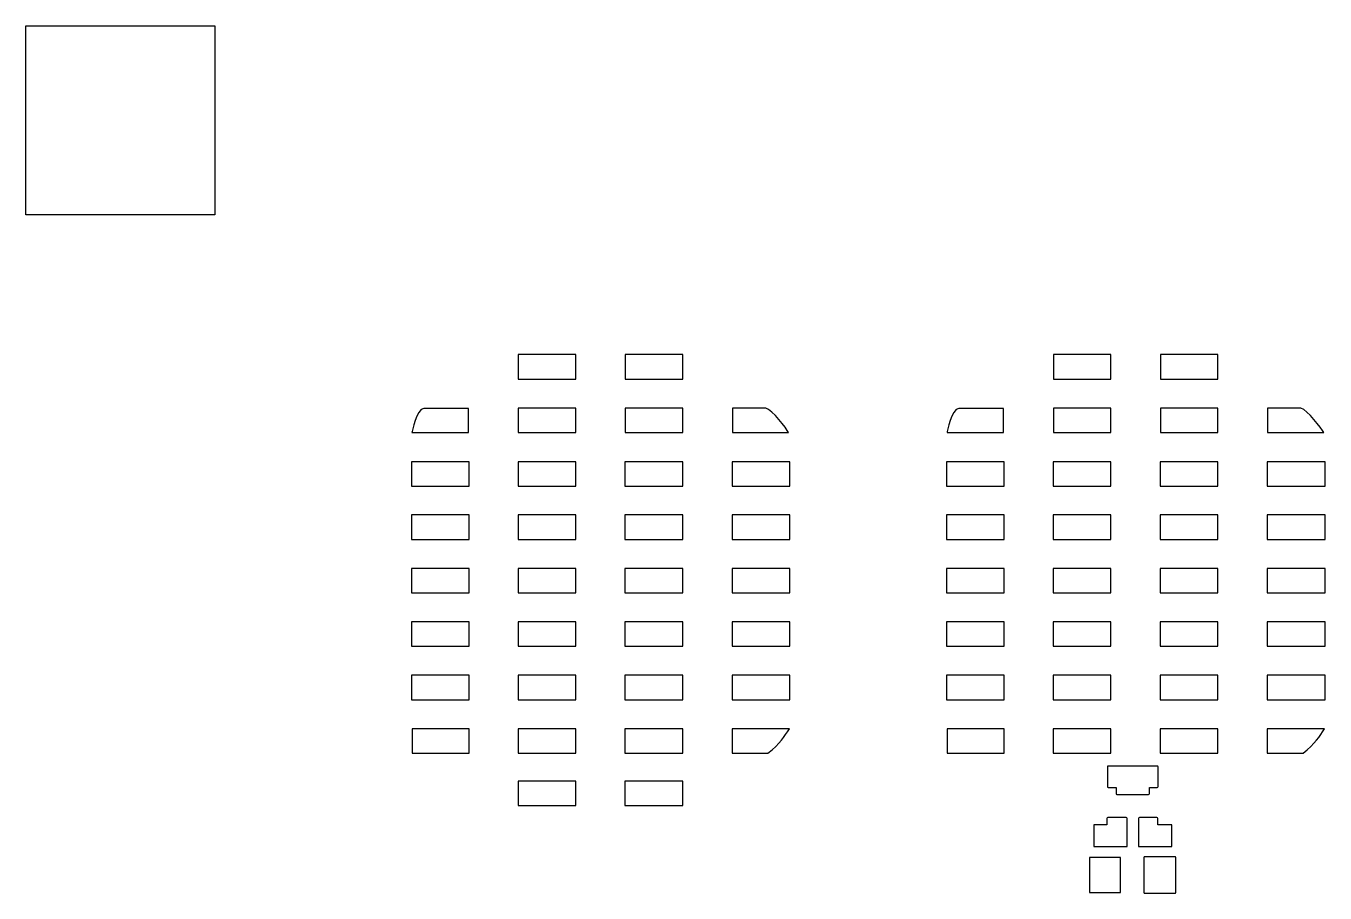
# Model space of a CAD drawing. Extents: x 45.9 to 97, y 112.7 to 146.7.
import ezdxf

# ---------------------------------------------------------------- set-up
doc = ezdxf.new("R2010")
doc.units = 0
doc.layers.add('Layer_1', color=7, linetype='CONTINUOUS')

msp = doc.modelspace()

# ---------------------------------------------------------------- linework, layer by layer
at = {"layer": 'Layer_1', "color": 7}
for points in [[(45.930656, 146.730022), (53.355656, 146.730022), (53.355656, 139.305023), (45.930656, 139.305023)], [(65.281093, 132.846063), (67.540474, 132.846063), (67.540474, 133.813563), (65.281093, 133.813563)], [(69.487645, 132.846063), (71.747026, 132.846063), (71.747026, 133.813563), (69.487645, 133.813563)], [(86.315467, 132.84606), (88.57485, 132.84606), (88.57485, 133.81356), (86.315467, 133.81356)], [(90.522015, 132.84606), (92.781398, 132.84606), (92.781398, 133.81356), (90.522015, 133.81356)], [(65.281093, 130.746871), (67.540474, 130.746871), (67.540474, 131.714371), (65.281093, 131.714371)], [(69.487645, 130.746871), (71.747026, 130.746871), (71.747026, 131.714371), (69.487645, 131.714371)], [(86.315467, 130.746862), (88.57485, 130.746862), (88.57485, 131.714362), (86.315467, 131.714362)], [(90.522015, 130.746862), (92.781398, 130.746862), (92.781398, 131.714362), (90.522015, 131.714362)], [(61.104452, 130.75772)], [(82.138823, 130.757715)], [(61.078979, 128.646836), (63.351123, 128.646836), (63.351123, 129.604959), (61.078979, 129.604959)], [(65.274712, 128.646836), (67.546855, 128.646836), (67.546855, 129.604959), (65.274712, 129.604959)], [(69.474029, 128.646836), (71.746172, 128.646836), (71.746172, 129.604959), (69.474029, 129.604959)], [(73.688251, 128.646836), (75.960395, 128.646836), (75.960395, 129.604959), (73.688251, 129.604959)], [(82.113353, 128.646833), (84.3855, 128.646833), (84.3855, 129.60495), (82.113353, 129.60495)], [(86.309085, 128.646833), (88.581232, 128.646833), (88.581232, 129.60495), (86.309085, 129.60495)], [(90.508403, 128.646833), (92.78055, 128.646833), (92.78055, 129.60495), (90.508403, 129.60495)], [(94.722622, 128.646833), (96.99477, 128.646833), (96.99477, 129.60495), (94.722622, 129.60495)], [(61.078979, 126.551297), (63.351123, 126.551297), (63.351123, 127.509421), (61.078979, 127.509421)], [(65.274712, 126.551297), (67.546855, 126.551297), (67.546855, 127.509421), (65.274712, 127.509421)], [(69.474029, 126.551297), (71.746172, 126.551297), (71.746172, 127.509421), (69.474029, 127.509421)], [(73.688251, 126.551297), (75.960395, 126.551297), (75.960395, 127.509421), (73.688251, 127.509421)], [(82.113353, 126.551288), (84.3855, 126.551288), (84.3855, 127.509412), (82.113353, 127.509412)], [(86.309085, 126.551288), (88.581232, 126.551288), (88.581232, 127.509412), (86.309085, 127.509412)], [(90.508403, 126.551288), (92.78055, 126.551288), (92.78055, 127.509412), (90.508403, 127.509412)], [(94.722622, 126.551288), (96.99477, 126.551288), (96.99477, 127.509412), (94.722622, 127.509412)], [(61.078979, 124.444185), (63.351123, 124.444185), (63.351123, 125.402309), (61.078979, 125.402309)], [(65.274712, 124.444185), (67.546855, 124.444185), (67.546855, 125.402309), (65.274712, 125.402309)], [(69.474029, 124.444185), (71.746172, 124.444185), (71.746172, 125.402309), (69.474029, 125.402309)], [(73.688251, 124.444185), (75.960395, 124.444185), (75.960395, 125.402309), (73.688251, 125.402309)], [(82.113353, 124.444177), (84.3855, 124.444177), (84.3855, 125.402302), (82.113353, 125.402302)], [(86.309085, 124.444177), (88.581232, 124.444177), (88.581232, 125.402302), (86.309085, 125.402302)], [(90.508403, 124.444177), (92.78055, 124.444177), (92.78055, 125.402302), (90.508403, 125.402302)], [(94.722622, 124.444177), (96.99477, 124.444177), (96.99477, 125.402302), (94.722622, 125.402302)], [(61.078979, 122.354432), (63.351123, 122.354432), (63.351123, 123.312555), (61.078979, 123.312555)], [(65.274712, 122.354432), (67.546855, 122.354432), (67.546855, 123.312555), (65.274712, 123.312555)], [(69.474029, 122.354432), (71.746172, 122.354432), (71.746172, 123.312555), (69.474029, 123.312555)], [(73.688251, 122.354432), (75.960395, 122.354432), (75.960395, 123.312555), (73.688251, 123.312555)], [(82.113353, 122.354422), (84.3855, 122.354422), (84.3855, 123.312547), (82.113353, 123.312547)], [(86.309085, 122.354422), (88.581232, 122.354422), (88.581232, 123.312547), (86.309085, 123.312547)], [(90.508403, 122.354422), (92.78055, 122.354422), (92.78055, 123.312547), (90.508403, 123.312547)], [(94.722622, 122.354422), (96.99477, 122.354422), (96.99477, 123.312547), (94.722622, 123.312547)], [(61.078979, 120.249336), (63.351123, 120.249336), (63.351123, 121.20746), (61.078979, 121.20746)], [(65.274712, 120.249336), (67.546855, 120.249336), (67.546855, 121.20746), (65.274712, 121.20746)], [(69.474029, 120.249336), (71.746172, 120.249336), (71.746172, 121.20746), (69.474029, 121.20746)], [(73.688251, 120.249336), (75.960395, 120.249336), (75.960395, 121.20746), (73.688251, 121.20746)], [(82.113353, 120.24933), (84.3855, 120.24933), (84.3855, 121.207455), (82.113353, 121.207455)], [(86.309085, 120.24933), (88.581232, 120.24933), (88.581232, 121.207455), (86.309085, 121.207455)], [(90.508403, 120.24933), (92.78055, 120.24933), (92.78055, 121.207455), (90.508403, 121.207455)], [(94.722622, 120.24933), (96.99477, 120.24933), (96.99477, 121.207455), (94.722622, 121.207455)], [(61.1061, 118.142224), (63.351123, 118.142224), (63.351123, 119.100347), (61.1061, 119.100347)], [(65.274712, 118.142224), (67.546855, 118.142224), (67.546855, 119.100347), (65.274712, 119.100347)], [(69.474029, 118.142224), (71.746172, 118.142224), (71.746172, 119.100347), (69.474029, 119.100347)], [(82.140473, 118.14222), (84.3855, 118.14222), (84.3855, 119.100338), (82.140473, 119.100338)], [(86.309085, 118.14222), (88.581232, 118.14222), (88.581232, 119.100338), (86.309085, 119.100338)], [(90.508403, 118.14222), (92.78055, 118.14222), (92.78055, 119.100338), (90.508403, 119.100338)], [(65.274712, 116.086398), (67.546855, 116.086398), (67.546855, 117.044522), (65.274712, 117.044522)], [(69.474029, 116.086398), (71.746172, 116.086398), (71.746172, 117.044522), (69.474029, 117.044522)], [(87.742335, 114.044115), (87.742335, 112.677413), (88.953757, 112.677413), (88.953757, 114.044115)], [(89.892728, 114.069015)]]:
    msp.add_lwpolyline(points, close=True, dxfattribs=at)
for points in [[(61.104451, 130.75772), (63.320439, 130.75772), (63.320439, 131.698098), (61.570934, 131.698098)], [(75.01106, 131.714371), (73.696832, 131.714371), (73.696832, 130.746871)], [(82.138823, 130.757715), (84.35481, 130.757715), (84.35481, 131.698095), (82.605308, 131.698095)], [(96.045435, 131.714362), (94.731203, 131.714362), (94.731202, 130.746862)], [(73.696832, 130.746871), (75.910187, 130.746871)], [(94.731202, 130.746862), (96.944565, 130.746862)], [(75.938698, 119.100347), (73.688251, 119.100347), (73.688251, 118.142224)], [(96.973073, 119.100338), (94.722622, 119.100338), (94.722622, 118.14222)], [(73.688251, 118.142224), (75.098306, 118.142224)], [(94.722622, 118.14222), (96.132682, 118.14222)], [(88.440472, 117.606607), (88.440472, 116.83689)], [(90.40041, 117.641482), (88.475347, 117.641482)], [(90.435285, 116.83689), (90.435285, 117.606607)], [(88.475347, 116.802015), (88.77882, 116.802015), (88.77882, 116.56017)], [(88.813695, 116.525295), (90.062062, 116.525295)], [(90.096937, 116.56017), (90.096937, 116.802015), (90.40041, 116.802015)], [(88.416953, 115.574138), (88.416953, 115.32705), (87.909083, 115.32705), (87.909083, 114.485835), (89.214045, 114.485835), (89.214045, 115.23114), (89.213295, 115.23114), (89.213295, 115.574138)], [(88.453163, 115.615238), (88.453403, 115.615238)], [(89.172195, 115.615238), (88.457662, 115.615238)], [(89.658637, 115.574152), (89.658637, 115.231155), (89.658637, 115.156755), (89.658637, 114.482767), (90.96864, 114.482767), (90.96864, 115.32513), (90.42618, 115.32513), (90.42618, 115.574168)], [(89.69643, 115.617968), (89.696587, 115.617953)], [(90.38238, 115.617968), (89.70243, 115.617968)], [(91.110113, 114.069015), (89.897227, 114.069015)], [(91.135613, 112.676812), (91.135613, 114.043515)], [(89.897227, 112.651313), (91.110113, 112.651313)]]:
    msp.add_lwpolyline(points, dxfattribs=at)
for points in [[(61.570934, 131.698098), (61.269446, 131.681628), (61.104452, 130.75772), (61.104452, 130.75772)], [(75.910187, 130.746871), (75.818263, 130.920224), (75.275668, 131.627338), (75.01106, 131.714371)], [(82.605308, 131.698095), (82.303823, 131.681595), (82.138823, 130.757715), (82.138823, 130.757715)], [(96.944565, 130.746862), (96.852638, 130.920217), (96.310042, 131.627332), (96.045435, 131.714362)], [(75.098306, 118.142224), (75.575174, 118.532114), (75.741507, 118.797245), (75.938698, 119.100347)], [(96.132682, 118.14222), (96.609547, 118.532107), (96.775882, 118.79724), (96.973073, 119.100338)], [(88.475347, 117.641482), (88.456073, 117.64155), (88.440398, 117.625882), (88.440472, 117.606607)], [(90.435285, 117.606607), (90.435352, 117.625882), (90.419685, 117.641558), (90.40041, 117.641482)], [(88.440472, 116.83689), (88.440405, 116.817615), (88.456073, 116.80194), (88.475347, 116.802015)], [(88.77882, 116.56017), (88.778752, 116.540895), (88.79442, 116.52522), (88.813695, 116.525295)], [(90.062062, 116.525295), (90.081337, 116.525227), (90.097012, 116.540895), (90.096937, 116.56017)], [(90.40041, 116.802015), (90.419685, 116.801947), (90.43536, 116.817615), (90.435285, 116.83689)], [(88.453403, 115.615238), (88.432478, 115.612988), (88.416728, 115.595137), (88.416953, 115.574138)], [(88.457662, 115.615238), (88.456163, 115.615313), (88.454662, 115.615313), (88.453163, 115.615238)], [(89.213295, 115.574138), (89.21337, 115.596863), (89.19492, 115.615313), (89.172195, 115.615238)], [(89.696587, 115.617953), (89.675512, 115.614953), (89.658637, 115.595528), (89.658637, 115.574152)], [(89.70093, 115.617968), (89.69943, 115.618028), (89.69793, 115.618028), (89.69643, 115.617968)], [(89.70243, 115.617968), (89.70183, 115.617953), (89.70168, 115.617953), (89.70093, 115.617968)], [(90.42618, 115.574168), (90.426067, 115.597568), (90.40578, 115.617893), (90.38238, 115.617968)], [(89.871727, 114.051015), (89.871352, 114.048529), (89.871352, 114.046001), (89.871727, 114.043515)], [(89.874728, 114.055515), (89.873569, 114.054127), (89.872563, 114.052619), (89.871727, 114.051015)], [(89.871727, 114.043515), (89.871727, 114.043515), (89.871727, 112.676812), (89.871727, 112.676812)], [(89.877728, 114.060015), (89.876569, 114.058627), (89.875563, 114.057119), (89.874728, 114.055515)], [(89.879227, 114.061515), (89.878707, 114.061036), (89.878206, 114.060536), (89.877728, 114.060015)], [(89.880728, 114.063015), (89.880207, 114.062536), (89.879706, 114.062036), (89.879227, 114.061515)], [(89.885228, 114.066015), (89.883624, 114.06518), (89.882115, 114.064174), (89.880728, 114.063015)], [(89.892728, 114.069015), (89.890082, 114.068426), (89.887549, 114.067413), (89.885228, 114.066015)], [(89.897227, 114.069015), (89.895731, 114.06915), (89.894224, 114.06915), (89.892728, 114.069015)], [(91.117613, 114.069015), (91.115127, 114.06939), (91.112598, 114.06939), (91.110113, 114.069015)], [(91.122113, 114.066015), (91.120725, 114.067174), (91.119216, 114.06818), (91.117613, 114.069015)], [(91.126613, 114.063015), (91.125225, 114.064174), (91.123716, 114.06518), (91.122113, 114.066015)], [(91.128113, 114.061515), (91.127634, 114.062036), (91.127133, 114.062536), (91.126613, 114.063015)], [(91.129613, 114.060015), (91.129134, 114.060536), (91.128633, 114.061036), (91.128113, 114.061515)], [(91.132613, 114.055515), (91.131777, 114.057119), (91.130771, 114.058627), (91.129613, 114.060015)], [(91.135613, 114.048015), (91.135023, 114.05066), (91.13401, 114.053193), (91.132613, 114.055515)], [(91.135613, 114.043515), (91.135747, 114.045012), (91.135747, 114.046518), (91.135613, 114.048015)], [(89.871727, 112.676812), (89.871593, 112.675316), (89.871593, 112.673809), (89.871727, 112.672312)], [(89.871727, 112.672312), (89.872317, 112.669667), (89.87333, 112.667134), (89.874728, 112.664812)], [(89.874728, 112.664812), (89.875563, 112.663209), (89.876569, 112.6617), (89.877727, 112.660312)], [(89.877727, 112.660312), (89.878206, 112.659792), (89.878707, 112.659291), (89.879227, 112.658812)], [(89.879227, 112.658812), (89.879706, 112.658292), (89.880207, 112.657791), (89.880728, 112.657312)], [(89.880728, 112.657312), (89.882115, 112.656154), (89.883624, 112.655148), (89.885227, 112.654313)], [(89.885227, 112.654313), (89.886615, 112.653154), (89.888124, 112.652148), (89.889727, 112.651313)], [(89.889727, 112.651313), (89.892213, 112.650937), (89.894742, 112.650937), (89.897227, 112.651313)], [(91.110113, 112.651313), (91.111609, 112.651178), (91.113116, 112.651178), (91.114613, 112.651313)], [(91.114613, 112.651313), (91.117258, 112.651902), (91.119791, 112.652915), (91.122113, 112.654313)], [(91.122113, 112.654313), (91.123716, 112.655148), (91.125225, 112.656154), (91.126613, 112.657312)], [(91.126613, 112.657312), (91.127133, 112.657791), (91.127634, 112.658292), (91.128113, 112.658812)], [(91.128113, 112.658812), (91.128633, 112.659291), (91.129134, 112.659792), (91.129613, 112.660312)], [(91.129613, 112.660312), (91.130771, 112.6617), (91.131777, 112.663209), (91.132613, 112.664812)], [(91.132613, 112.664812), (91.133771, 112.6662), (91.134777, 112.667709), (91.135613, 112.669312)], [(91.135613, 112.669312), (91.135988, 112.671798), (91.135988, 112.674327), (91.135613, 112.676812)]]:
    msp.add_open_spline(points, degree=3, dxfattribs=at)

doc.saveas('drawing.dxf')
